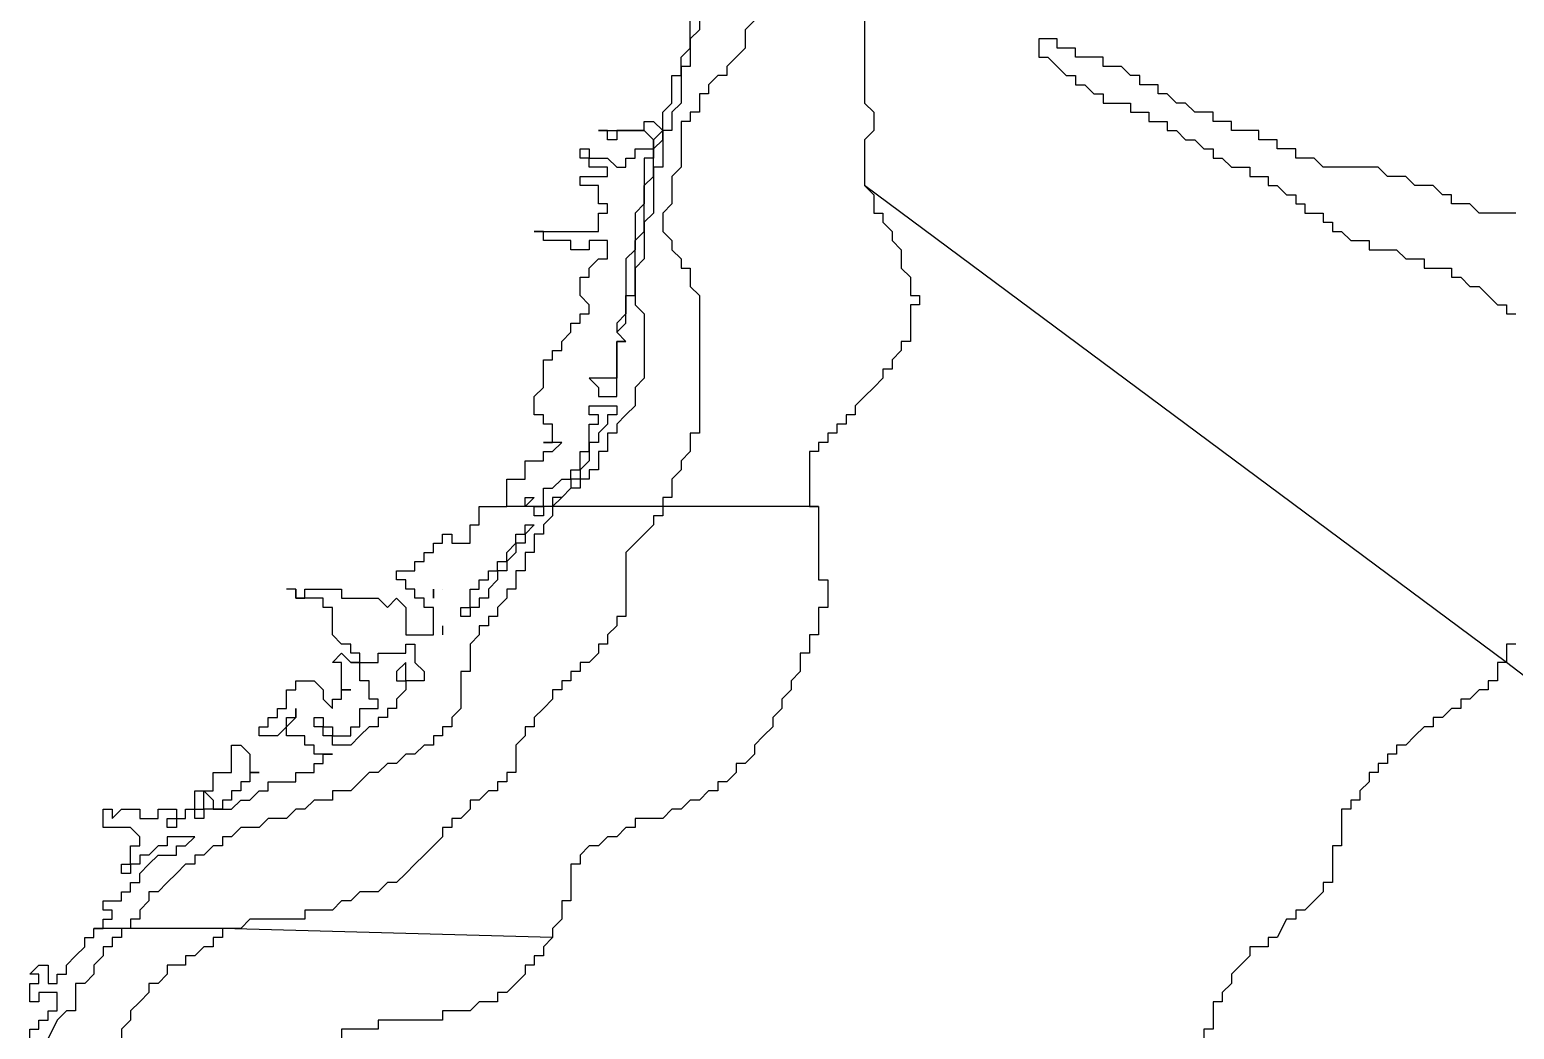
# Model space of a CAD drawing. Extents: x -79.2 to -65.2, y 32.5 to 44.8.
# Drawn here: x -74.74 to -73.122, y 39.07 to 40.16 of the extents above; entities that cross this region are included whole.
import ezdxf

# ---------------------------------------------------------------- set-up
doc = ezdxf.new("R2010")
doc.units = 0

msp = doc.modelspace()

# ---------------------------------------------------------------- linework, layer by layer
at = {"layer": '0FINSTR_G'}
for points in [[(-74.01, 40.17), (-74.01, 40.16), (-74.01, 40.16), (-74.02, 40.15), (-74.02, 40.15), (-74.02, 40.14), (-74.02, 40.14), (-74.02, 40.14), (-74.02, 40.13), (-74.02, 40.12), (-74.03, 40.12), (-74.03, 40.11), (-74.03, 40.11), (-74.03, 40.1), (-74.03, 40.1), (-74.03, 40.09), (-74.03, 40.09), (-74.03, 40.08), (-74.03, 40.08), (-74.03, 40.08), (-74.04, 40.07), (-74.04, 40.07), (-74.04, 40.07), (-74.04, 40.06), (-74.04, 40.06), (-74.04, 40.05), (-74.05, 40.05), (-74.05, 40.04), (-74.05, 40.04), (-74.05, 40.04), (-74.05, 40.03), (-74.05, 40.03), (-74.05, 40.01), (-74.06, 40.01), (-74.06, 40), (-74.06, 39.99), (-74.06, 39.98), (-74.06, 39.98), (-74.06, 39.98), (-74.06, 39.97), (-74.06, 39.97), (-74.06, 39.96), (-74.06, 39.96), (-74.06, 39.96), (-74.07, 39.95), (-74.07, 39.95), (-74.07, 39.94), (-74.07, 39.94), (-74.07, 39.93), (-74.07, 39.93), (-74.07, 39.92), (-74.07, 39.92), (-74.07, 39.91), (-74.07, 39.91), (-74.08, 39.9), (-74.08, 39.9), (-74.08, 39.89), (-74.08, 39.88), (-74.08, 39.87), (-74.08, 39.86), (-74.08, 39.86), (-74.08, 39.86), (-74.07, 39.85), (-74.07, 39.85), (-74.07, 39.84), (-74.07, 39.84), (-74.07, 39.83), (-74.07, 39.82), (-74.07, 39.81), (-74.07, 39.8), (-74.07, 39.79), (-74.07, 39.79), (-74.07, 39.78), (-74.08, 39.77), (-74.08, 39.77), (-74.08, 39.76), (-74.08, 39.76), (-74.08, 39.75), (-74.09, 39.74), (-74.09, 39.74), (-74.1, 39.73), (-74.1, 39.73), (-74.1, 39.72), (-74.11, 39.72), (-74.11, 39.71), (-74.11, 39.7), (-74.12, 39.7), (-74.12, 39.69), (-74.12, 39.68), (-74.13, 39.68), (-74.13, 39.68), (-74.13, 39.67), (-74.14, 39.67), (-74.14, 39.67), (-74.14, 39.66), (-74.15, 39.66), (-74.15, 39.66), (-74.16, 39.65), (-74.16, 39.65), (-74.16, 39.65), (-74.17, 39.64)], [(-73.95, 40.17), (-73.96, 40.16), (-73.96, 40.15), (-73.96, 40.15), (-73.96, 40.14), (-73.97, 40.13), (-73.97, 40.13), (-73.98, 40.12), (-73.98, 40.11), (-73.99, 40.11), (-73.99, 40.11), (-74, 40.1), (-74, 40.1), (-74, 40.09), (-74.01, 40.09), (-74.01, 40.08), (-74.01, 40.08), (-74.01, 40.07), (-74.02, 40.07), (-74.02, 40.06), (-74.03, 40.06), (-74.03, 40.05), (-74.03, 40.05), (-74.03, 40.04), (-74.03, 40.04), (-74.03, 40.03), (-74.03, 40.03), (-74.03, 40.02), (-74.03, 40.02), (-74.03, 40.01), (-74.04, 40), (-74.04, 39.99), (-74.04, 39.99), (-74.04, 39.99), (-74.04, 39.99), (-74.04, 39.98), (-74.04, 39.97), (-74.04, 39.97), (-74.05, 39.96), (-74.05, 39.96), (-74.05, 39.95), (-74.05, 39.95), (-74.05, 39.94), (-74.04, 39.93), (-74.04, 39.93), (-74.04, 39.92), (-74.04, 39.92), (-74.03, 39.91), (-74.03, 39.91), (-74.03, 39.9), (-74.02, 39.9), (-74.02, 39.9), (-74.02, 39.89), (-74.02, 39.89), (-74.02, 39.88), (-74.01, 39.87), (-74.01, 39.87), (-74.01, 39.86), (-74.01, 39.86), (-74.01, 39.85), (-74.01, 39.85), (-74.01, 39.85), (-74.01, 39.84), (-74.01, 39.84), (-74.01, 39.83), (-74.01, 39.82), (-74.01, 39.82), (-74.01, 39.82), (-74.01, 39.81), (-74.01, 39.81), (-74.01, 39.8), (-74.01, 39.79), (-74.01, 39.79), (-74.01, 39.78), (-74.01, 39.78), (-74.01, 39.77), (-74.01, 39.77), (-74.01, 39.76), (-74.01, 39.76), (-74.01, 39.75), (-74.01, 39.75), (-74.01, 39.74), (-74.01, 39.73), (-74.01, 39.72), (-74.01, 39.72), (-74.02, 39.72), (-74.02, 39.71), (-74.02, 39.7), (-74.02, 39.7), (-74.03, 39.69), (-74.03, 39.68), (-74.03, 39.68), (-74.04, 39.67), (-74.04, 39.67), (-74.04, 39.66), (-74.04, 39.65), (-74.05, 39.65), (-74.05, 39.64)], [(-74.04, 40.08), (-74.04, 40.08), (-74.04, 40.09), (-74.04, 40.09), (-74.04, 40.09), (-74.04, 40.1), (-74.04, 40.1), (-74.04, 40.1), (-74.04, 40.1), (-74.04, 40.11), (-74.03, 40.11), (-74.03, 40.11), (-74.03, 40.11), (-74.03, 40.12), (-74.03, 40.12), (-74.03, 40.12), (-74.03, 40.13), (-74.03, 40.13), (-74.03, 40.13), (-74.03, 40.13), (-74.02, 40.14), (-74.02, 40.14), (-74.02, 40.14), (-74.02, 40.14), (-74.02, 40.15), (-74.02, 40.15), (-74.02, 40.15), (-74.02, 40.16), (-74.02, 40.16), (-74.02, 40.16), (-74.02, 40.16), (-74.02, 40.17)], [(-73.83, 40.17), (-73.83, 40.16), (-73.83, 40.16), (-73.83, 40.15), (-73.83, 40.15), (-73.83, 40.14), (-73.83, 40.14), (-73.83, 40.13), (-73.83, 40.13), (-73.83, 40.12), (-73.83, 40.12), (-73.83, 40.11), (-73.83, 40.1), (-73.83, 40.1), (-73.83, 40.09), (-73.83, 40.09), (-73.83, 40.08), (-73.82, 40.07), (-73.82, 40.06), (-73.82, 40.06), (-73.82, 40.05), (-73.83, 40.04), (-73.83, 40.04), (-73.83, 40.03), (-73.83, 40.03), (-73.83, 40.02), (-73.83, 40.01), (-73.83, 40), (-73.83, 40), (-73.83, 39.99)], [(-73.12, 39.96), (-73.13, 39.96), (-73.13, 39.96), (-73.14, 39.96), (-73.14, 39.96), (-73.14, 39.96), (-73.14, 39.96), (-73.15, 39.96), (-73.15, 39.96), (-73.16, 39.96), (-73.16, 39.96), (-73.17, 39.97), (-73.17, 39.97), (-73.17, 39.97), (-73.18, 39.97), (-73.18, 39.97), (-73.19, 39.97), (-73.19, 39.97), (-73.19, 39.98), (-73.2, 39.98), (-73.2, 39.98), (-73.21, 39.99), (-73.21, 39.99), (-73.22, 39.99), (-73.22, 39.99), (-73.23, 39.99), (-73.23, 39.99), (-73.23, 39.99), (-73.23, 39.99), (-73.24, 40), (-73.24, 40), (-73.25, 40), (-73.25, 40), (-73.26, 40), (-73.26, 40), (-73.27, 40.01), (-73.27, 40.01), (-73.28, 40.01), (-73.28, 40.01), (-73.29, 40.01), (-73.3, 40.01), (-73.3, 40.01), (-73.31, 40.01), (-73.31, 40.01), (-73.31, 40.01), (-73.32, 40.01), (-73.32, 40.01), (-73.33, 40.01), (-73.33, 40.01), (-73.33, 40.01), (-73.34, 40.02), (-73.34, 40.02), (-73.35, 40.02), (-73.35, 40.02), (-73.36, 40.02), (-73.36, 40.02), (-73.36, 40.03), (-73.37, 40.03), (-73.37, 40.03), (-73.37, 40.03), (-73.38, 40.03), (-73.38, 40.03), (-73.38, 40.04), (-73.39, 40.04), (-73.39, 40.04), (-73.39, 40.04), (-73.4, 40.04), (-73.4, 40.05), (-73.41, 40.05), (-73.41, 40.05), (-73.42, 40.05), (-73.42, 40.05), (-73.43, 40.05), (-73.43, 40.06), (-73.43, 40.06), (-73.44, 40.06), (-73.44, 40.06), (-73.45, 40.06), (-73.45, 40.07), (-73.46, 40.07), (-73.46, 40.07), (-73.46, 40.07), (-73.47, 40.07), (-73.47, 40.07), (-73.47, 40.07), (-73.48, 40.08), (-73.48, 40.08), (-73.49, 40.08), (-73.49, 40.08), (-73.5, 40.09), (-73.5, 40.09), (-73.5, 40.09), (-73.51, 40.09), (-73.51, 40.09), (-73.51, 40.1), (-73.52, 40.1), (-73.52, 40.1), (-73.53, 40.1), (-73.53, 40.11), (-73.53, 40.11), (-73.54, 40.11), (-73.54, 40.11), (-73.54, 40.11), (-73.54, 40.11), (-73.55, 40.12), (-73.55, 40.12), (-73.57, 40.12), (-73.57, 40.13), (-73.58, 40.13), (-73.59, 40.13), (-73.59, 40.13), (-73.6, 40.13), (-73.6, 40.13), (-73.6, 40.14), (-73.61, 40.14), (-73.61, 40.14), (-73.62, 40.14), (-73.62, 40.14), (-73.62, 40.15), (-73.63, 40.15), (-73.63, 40.15), (-73.63, 40.15), (-73.64, 40.15), (-73.64, 40.15), (-73.64, 40.15), (-73.64, 40.14), (-73.64, 40.14), (-73.64, 40.14), (-73.64, 40.14), (-73.64, 40.14), (-73.64, 40.13), (-73.64, 40.13), (-73.63, 40.13), (-73.63, 40.13), (-73.62, 40.12), (-73.62, 40.12), (-73.62, 40.12), (-73.61, 40.11), (-73.61, 40.11), (-73.6, 40.11), (-73.6, 40.1), (-73.59, 40.1), (-73.59, 40.1), (-73.58, 40.09), (-73.58, 40.09), (-73.57, 40.09), (-73.57, 40.08), (-73.56, 40.08), (-73.56, 40.08), (-73.56, 40.08), (-73.55, 40.08), (-73.54, 40.08), (-73.54, 40.07), (-73.53, 40.07), (-73.53, 40.07), (-73.52, 40.07), (-73.52, 40.06), (-73.52, 40.06), (-73.51, 40.06), (-73.51, 40.06), (-73.51, 40.06), (-73.5, 40.06), (-73.5, 40.05), (-73.49, 40.05), (-73.49, 40.05), (-73.48, 40.04), (-73.47, 40.04), (-73.46, 40.03), (-73.46, 40.03), (-73.45, 40.03), (-73.45, 40.02), (-73.44, 40.02), (-73.43, 40.01), (-73.42, 40.01), (-73.41, 40.01), (-73.41, 40), (-73.4, 40), (-73.39, 40), (-73.39, 39.99), (-73.38, 39.99), (-73.38, 39.99), (-73.38, 39.99), (-73.37, 39.98), (-73.37, 39.98), (-73.36, 39.98), (-73.36, 39.98), (-73.36, 39.97), (-73.35, 39.97), (-73.35, 39.96), (-73.34, 39.96), (-73.34, 39.96), (-73.33, 39.96), (-73.33, 39.95), (-73.33, 39.95), (-73.32, 39.95), (-73.32, 39.94), (-73.31, 39.94), (-73.31, 39.94), (-73.3, 39.93), (-73.29, 39.93), (-73.29, 39.93), (-73.28, 39.93), (-73.28, 39.92), (-73.27, 39.92), (-73.27, 39.92), (-73.26, 39.92), (-73.26, 39.92), (-73.25, 39.92), (-73.25, 39.92), (-73.24, 39.91), (-73.23, 39.91), (-73.23, 39.91), (-73.22, 39.91), (-73.22, 39.9), (-73.21, 39.9), (-73.21, 39.9), (-73.2, 39.9), (-73.2, 39.9), (-73.19, 39.9), (-73.19, 39.89), (-73.18, 39.89), (-73.18, 39.89), (-73.18, 39.89), (-73.17, 39.88), (-73.17, 39.88), (-73.17, 39.88), (-73.16, 39.88), (-73.16, 39.88), (-73.16, 39.88), (-73.15, 39.87), (-73.15, 39.87), (-73.15, 39.87), (-73.14, 39.86), (-73.14, 39.86), (-73.13, 39.86), (-73.13, 39.85), (-73.12, 39.85)], [(-74.05, 40.05), (-74.05, 40.05), (-74.05, 40.05), (-74.05, 40.06), (-74.05, 40.06), (-74.05, 40.06), (-74.05, 40.06), (-74.05, 40.07), (-74.05, 40.07), (-74.05, 40.07), (-74.04, 40.08), (-74.04, 40.08)], [(-74.12, 40.05), (-74.12, 40.05), (-74.11, 40.05), (-74.11, 40.05), (-74.1, 40.05), (-74.1, 40.05), (-74.1, 40.05), (-74.09, 40.05), (-74.09, 40.05), (-74.08, 40.05), (-74.08, 40.05), (-74.08, 40.05), (-74.07, 40.05), (-74.07, 40.05), (-74.07, 40.06)], [(-74.07, 40.06), (-74.07, 40.06), (-74.06, 40.06), (-74.06, 40.06), (-74.06, 40.06), (-74.05, 40.05), (-74.05, 40.05), (-74.05, 40.05)], [(-74.22, 39.64), (-74.22, 39.64), (-74.22, 39.65), (-74.22, 39.65), (-74.22, 39.65), (-74.22, 39.66), (-74.22, 39.66), (-74.22, 39.66), (-74.22, 39.67), (-74.21, 39.67), (-74.21, 39.67), (-74.21, 39.67), (-74.2, 39.67), (-74.2, 39.67), (-74.2, 39.67), (-74.2, 39.67), (-74.2, 39.68), (-74.2, 39.68), (-74.2, 39.68), (-74.2, 39.69), (-74.19, 39.69), (-74.19, 39.69), (-74.19, 39.69), (-74.19, 39.69), (-74.18, 39.69), (-74.18, 39.69), (-74.18, 39.7), (-74.17, 39.7), (-74.17, 39.7), (-74.17, 39.7), (-74.17, 39.7), (-74.16, 39.71), (-74.17, 39.71), (-74.17, 39.71), (-74.18, 39.71), (-74.18, 39.71), (-74.18, 39.71), (-74.17, 39.71), (-74.17, 39.72), (-74.17, 39.72), (-74.17, 39.72), (-74.17, 39.72), (-74.17, 39.73), (-74.17, 39.73), (-74.17, 39.73), (-74.18, 39.73), (-74.18, 39.73), (-74.18, 39.73), (-74.18, 39.74), (-74.19, 39.74), (-74.19, 39.74), (-74.19, 39.74), (-74.19, 39.75), (-74.19, 39.75), (-74.19, 39.75), (-74.19, 39.76), (-74.19, 39.76), (-74.19, 39.76), (-74.19, 39.76), (-74.18, 39.77), (-74.18, 39.77), (-74.18, 39.77), (-74.18, 39.78), (-74.18, 39.78), (-74.18, 39.78), (-74.18, 39.78), (-74.18, 39.79), (-74.18, 39.79), (-74.18, 39.79), (-74.18, 39.8), (-74.17, 39.8), (-74.17, 39.8), (-74.17, 39.8), (-74.17, 39.81), (-74.17, 39.81), (-74.16, 39.81), (-74.16, 39.81), (-74.16, 39.82), (-74.16, 39.82), (-74.16, 39.82), (-74.16, 39.82), (-74.15, 39.83), (-74.15, 39.83), (-74.15, 39.83), (-74.15, 39.83), (-74.15, 39.83), (-74.15, 39.84), (-74.15, 39.84), (-74.15, 39.84), (-74.14, 39.84), (-74.14, 39.85), (-74.14, 39.85), (-74.13, 39.85), (-74.13, 39.85), (-74.13, 39.86), (-74.13, 39.86), (-74.13, 39.86), (-74.13, 39.86), (-74.14, 39.87), (-74.14, 39.87), (-74.14, 39.87), (-74.14, 39.87), (-74.14, 39.88), (-74.14, 39.88), (-74.14, 39.88), (-74.14, 39.88), (-74.14, 39.89), (-74.14, 39.89), (-74.13, 39.89), (-74.13, 39.9), (-74.13, 39.9), (-74.13, 39.9), (-74.12, 39.91), (-74.12, 39.91), (-74.12, 39.91), (-74.12, 39.91), (-74.11, 39.91), (-74.11, 39.91), (-74.11, 39.92), (-74.11, 39.92), (-74.11, 39.92), (-74.11, 39.93), (-74.12, 39.93), (-74.12, 39.93), (-74.12, 39.93), (-74.13, 39.93), (-74.13, 39.92), (-74.13, 39.92), (-74.14, 39.92), (-74.14, 39.92), (-74.14, 39.92), (-74.15, 39.92), (-74.15, 39.93), (-74.15, 39.93), (-74.16, 39.93), (-74.16, 39.93), (-74.17, 39.93), (-74.17, 39.93), (-74.17, 39.93), (-74.18, 39.93), (-74.18, 39.93), (-74.18, 39.94), (-74.19, 39.94), (-74.19, 39.94), (-74.18, 39.94), (-74.18, 39.94), (-74.17, 39.94), (-74.17, 39.94), (-74.17, 39.94), (-74.16, 39.94), (-74.16, 39.94), (-74.15, 39.94), (-74.15, 39.94), (-74.15, 39.94), (-74.14, 39.94), (-74.14, 39.94), (-74.13, 39.94), (-74.13, 39.94), (-74.13, 39.94), (-74.12, 39.94), (-74.12, 39.94), (-74.12, 39.95), (-74.12, 39.95), (-74.12, 39.95), (-74.12, 39.95), (-74.12, 39.96), (-74.11, 39.96), (-74.11, 39.96), (-74.11, 39.96), (-74.11, 39.97), (-74.11, 39.97), (-74.11, 39.97), (-74.12, 39.97), (-74.12, 39.97), (-74.12, 39.98), (-74.12, 39.98), (-74.12, 39.98), (-74.12, 39.99), (-74.12, 39.99), (-74.12, 39.99), (-74.13, 39.99), (-74.13, 39.99), (-74.13, 39.99), (-74.13, 39.99), (-74.14, 39.99), (-74.14, 39.99), (-74.14, 39.99), (-74.14, 40), (-74.14, 40), (-74.14, 40), (-74.13, 40), (-74.13, 40), (-74.13, 40), (-74.12, 40), (-74.12, 40), (-74.11, 40), (-74.11, 40), (-74.11, 40.01), (-74.12, 40.01), (-74.12, 40.01), (-74.12, 40.01), (-74.12, 40.01), (-74.13, 40.01), (-74.13, 40.02), (-74.14, 40.02), (-74.14, 40.02), (-74.14, 40.03), (-74.14, 40.03), (-74.14, 40.03), (-74.14, 40.03), (-74.13, 40.03), (-74.13, 40.03), (-74.13, 40.02), (-74.13, 40.02), (-74.12, 40.02), (-74.12, 40.02), (-74.12, 40.02), (-74.12, 40.02), (-74.11, 40.02), (-74.11, 40.02), (-74.11, 40.02), (-74.1, 40.01), (-74.1, 40.01), (-74.1, 40.01), (-74.09, 40.01), (-74.09, 40.01), (-74.09, 40.01), (-74.09, 40.02), (-74.09, 40.02), (-74.08, 40.02), (-74.08, 40.02), (-74.08, 40.03), (-74.08, 40.03), (-74.07, 40.03), (-74.07, 40.03), (-74.07, 40.03), (-74.06, 40.03), (-74.06, 40.03), (-74.06, 40.04), (-74.06, 40.04), (-74.06, 40.04), (-74.07, 40.05), (-74.07, 40.05), (-74.07, 40.05), (-74.08, 40.05), (-74.08, 40.05), (-74.09, 40.05), (-74.09, 40.05), (-74.1, 40.05), (-74.1, 40.05), (-74.1, 40.04), (-74.11, 40.04), (-74.11, 40.04), (-74.11, 40.05), (-74.12, 40.05), (-74.12, 40.05)], [(-74.1, 39.83), (-74.09, 39.84), (-74.09, 39.84), (-74.09, 39.84), (-74.09, 39.84), (-74.09, 39.85), (-74.09, 39.85), (-74.09, 39.85), (-74.09, 39.86), (-74.09, 39.86), (-74.09, 39.86), (-74.09, 39.86), (-74.09, 39.87), (-74.09, 39.87), (-74.08, 39.87), (-74.08, 39.88), (-74.08, 39.88), (-74.08, 39.88), (-74.08, 39.89), (-74.08, 39.89), (-74.08, 39.89), (-74.08, 39.9), (-74.08, 39.9), (-74.08, 39.9), (-74.08, 39.9), (-74.08, 39.91), (-74.08, 39.91), (-74.08, 39.91), (-74.08, 39.92), (-74.08, 39.92), (-74.08, 39.92), (-74.08, 39.93), (-74.08, 39.93), (-74.08, 39.93), (-74.07, 39.94), (-74.07, 39.94), (-74.07, 39.94), (-74.07, 39.94), (-74.07, 39.95), (-74.07, 39.95), (-74.07, 39.95), (-74.07, 39.96), (-74.07, 39.96), (-74.07, 39.96), (-74.07, 39.97), (-74.07, 39.97), (-74.07, 39.97), (-74.07, 39.97), (-74.07, 39.98), (-74.07, 39.98), (-74.07, 39.98), (-74.07, 39.99), (-74.07, 39.99), (-74.07, 39.99), (-74.06, 40), (-74.06, 40), (-74.06, 40), (-74.06, 40), (-74.06, 40.01), (-74.06, 40.01), (-74.06, 40.01), (-74.06, 40.02), (-74.06, 40.02), (-74.06, 40.02), (-74.06, 40.02), (-74.06, 40.03), (-74.06, 40.03), (-74.06, 40.03), (-74.05, 40.04), (-74.05, 40.04), (-74.05, 40.05)], [(-74.05, 40.05), (-74.06, 40.04), (-74.06, 40.04), (-74.06, 40.04), (-74.06, 40.03), (-74.06, 40.03), (-74.06, 40.03), (-74.06, 40.02), (-74.06, 40.02), (-74.07, 40.02), (-74.07, 40.02), (-74.07, 40.01), (-74.07, 40.01), (-74.07, 40.01), (-74.07, 40), (-74.07, 40), (-74.07, 40), (-74.07, 40), (-74.07, 39.99), (-74.07, 39.99), (-74.07, 39.99), (-74.07, 39.99), (-74.07, 39.98), (-74.07, 39.98), (-74.07, 39.98), (-74.07, 39.97), (-74.07, 39.97), (-74.07, 39.97), (-74.08, 39.96), (-74.08, 39.96), (-74.08, 39.96), (-74.08, 39.96), (-74.08, 39.95), (-74.08, 39.95), (-74.08, 39.95), (-74.08, 39.94), (-74.08, 39.94), (-74.08, 39.94), (-74.08, 39.93), (-74.08, 39.93), (-74.08, 39.93), (-74.08, 39.93), (-74.08, 39.92), (-74.08, 39.92), (-74.08, 39.92)], [(-73.83, 39.99), (-73.83, 39.99), (-73.82, 39.98), (-73.82, 39.98), (-73.82, 39.98), (-73.82, 39.97), (-73.82, 39.96), (-73.81, 39.96), (-73.81, 39.95), (-73.81, 39.95), (-73.8, 39.94), (-73.8, 39.94), (-73.8, 39.93), (-73.8, 39.93), (-73.79, 39.92), (-73.79, 39.92), (-73.79, 39.91), (-73.79, 39.91), (-73.79, 39.91), (-73.79, 39.9), (-73.79, 39.9), (-73.78, 39.89), (-73.78, 39.89), (-73.78, 39.88), (-73.78, 39.87), (-73.77, 39.87), (-73.77, 39.86), (-73.78, 39.86), (-73.78, 39.85), (-73.78, 39.85), (-73.78, 39.84), (-73.78, 39.84), (-73.78, 39.84), (-73.78, 39.83), (-73.78, 39.83), (-73.78, 39.82), (-73.79, 39.82), (-73.79, 39.81), (-73.8, 39.8), (-73.8, 39.8), (-73.8, 39.79), (-73.81, 39.79), (-73.81, 39.79), (-73.81, 39.78), (-73.81, 39.78), (-73.82, 39.77), (-73.82, 39.77), (-73.83, 39.76), (-73.83, 39.76), (-73.84, 39.75), (-73.84, 39.75), (-73.84, 39.74), (-73.85, 39.74), (-73.85, 39.73), (-73.86, 39.73), (-73.86, 39.73), (-73.86, 39.72), (-73.87, 39.72), (-73.87, 39.71), (-73.88, 39.71), (-73.88, 39.7), (-73.88, 39.7), (-73.89, 39.7), (-73.89, 39.69), (-73.89, 39.69), (-73.89, 39.68), (-73.89, 39.68), (-73.89, 39.67), (-73.89, 39.67), (-73.89, 39.67), (-73.89, 39.66), (-73.89, 39.66), (-73.89, 39.66), (-73.89, 39.65), (-73.89, 39.65), (-73.89, 39.65), (-73.89, 39.64)], [(-73.13, 39.47), (-73.83, 39.99)], [(-74.08, 39.92), (-74.09, 39.91), (-74.09, 39.91), (-74.09, 39.91), (-74.09, 39.9), (-74.09, 39.9), (-74.09, 39.9), (-74.09, 39.89), (-74.09, 39.89), (-74.09, 39.89), (-74.09, 39.88), (-74.09, 39.88), (-74.09, 39.88), (-74.09, 39.87), (-74.09, 39.87), (-74.09, 39.87), (-74.09, 39.87), (-74.09, 39.86), (-74.09, 39.86), (-74.09, 39.86), (-74.09, 39.86), (-74.09, 39.85), (-74.09, 39.85), (-74.09, 39.85), (-74.1, 39.84), (-74.1, 39.84), (-74.1, 39.84), (-74.1, 39.83)], [(-74.1, 39.83), (-74.1, 39.83), (-74.1, 39.83), (-74.09, 39.82), (-74.1, 39.82)], [(-74.1, 39.82), (-74.1, 39.8), (-74.1, 39.8), (-74.1, 39.8), (-74.1, 39.79), (-74.1, 39.79), (-74.1, 39.79), (-74.1, 39.79), (-74.1, 39.78), (-74.1, 39.78), (-74.1, 39.78), (-74.11, 39.78), (-74.11, 39.78), (-74.11, 39.78), (-74.12, 39.78), (-74.12, 39.78), (-74.12, 39.78), (-74.13, 39.78), (-74.13, 39.78), (-74.13, 39.78), (-74.13, 39.78), (-74.12, 39.77), (-74.12, 39.77), (-74.12, 39.77), (-74.12, 39.76), (-74.12, 39.76), (-74.11, 39.76), (-74.11, 39.76), (-74.11, 39.76), (-74.1, 39.76), (-74.1, 39.76), (-74.1, 39.76), (-74.1, 39.76), (-74.1, 39.77), (-74.1, 39.77), (-74.1, 39.77), (-74.1, 39.78), (-74.1, 39.78), (-74.1, 39.78), (-74.1, 39.79), (-74.1, 39.79), (-74.1, 39.79), (-74.1, 39.8), (-74.1, 39.8), (-74.1, 39.8), (-74.1, 39.82)], [(-74.1, 39.82), (-74.09, 39.82)], [(-74.18, 39.64), (-74.18, 39.64), (-74.18, 39.65), (-74.18, 39.65), (-74.18, 39.65), (-74.18, 39.65), (-74.18, 39.66), (-74.17, 39.66), (-74.17, 39.66), (-74.17, 39.66), (-74.16, 39.67), (-74.16, 39.67), (-74.16, 39.67), (-74.15, 39.67), (-74.15, 39.67), (-74.15, 39.67), (-74.15, 39.68), (-74.15, 39.68), (-74.15, 39.68), (-74.14, 39.68), (-74.14, 39.69), (-74.14, 39.69), (-74.14, 39.69), (-74.14, 39.7), (-74.14, 39.7), (-74.14, 39.7), (-74.13, 39.7), (-74.13, 39.71), (-74.13, 39.71), (-74.13, 39.71), (-74.13, 39.72), (-74.13, 39.72), (-74.13, 39.72), (-74.13, 39.72), (-74.13, 39.73), (-74.12, 39.73), (-74.12, 39.73), (-74.12, 39.73), (-74.12, 39.74), (-74.12, 39.74), (-74.13, 39.74), (-74.13, 39.74), (-74.13, 39.74), (-74.13, 39.74), (-74.13, 39.74), (-74.13, 39.75), (-74.13, 39.75), (-74.13, 39.75), (-74.12, 39.75), (-74.12, 39.75), (-74.12, 39.75), (-74.11, 39.75), (-74.11, 39.75), (-74.11, 39.75), (-74.1, 39.75), (-74.1, 39.75), (-74.1, 39.74), (-74.1, 39.74), (-74.11, 39.74), (-74.11, 39.73), (-74.11, 39.73), (-74.11, 39.73), (-74.11, 39.73), (-74.11, 39.73), (-74.12, 39.72), (-74.12, 39.72), (-74.12, 39.72), (-74.12, 39.72), (-74.12, 39.71), (-74.12, 39.71), (-74.12, 39.71), (-74.13, 39.71), (-74.13, 39.7), (-74.13, 39.7), (-74.13, 39.7), (-74.13, 39.7), (-74.13, 39.69), (-74.13, 39.69), (-74.13, 39.69), (-74.13, 39.69), (-74.14, 39.68), (-74.14, 39.68), (-74.14, 39.68), (-74.14, 39.67), (-74.14, 39.67), (-74.14, 39.67), (-74.15, 39.67), (-74.15, 39.67), (-74.15, 39.66), (-74.15, 39.66), (-74.15, 39.66), (-74.15, 39.66), (-74.16, 39.65), (-74.16, 39.65), (-74.16, 39.65), (-74.17, 39.65), (-74.17, 39.65), (-74.17, 39.65), (-74.17, 39.64)], [(-74.2, 39.64), (-74.2, 39.64), (-74.2, 39.65), (-74.2, 39.65), (-74.2, 39.65), (-74.2, 39.65), (-74.2, 39.65), (-74.19, 39.65), (-74.19, 39.65), (-74.19, 39.65), (-74.2, 39.64)], [(-74.17, 39.64), (-74.17, 39.64), (-74.17, 39.63), (-74.18, 39.62), (-74.18, 39.62), (-74.18, 39.62), (-74.18, 39.61), (-74.19, 39.61), (-74.19, 39.6), (-74.19, 39.59), (-74.2, 39.59), (-74.2, 39.58), (-74.2, 39.57), (-74.21, 39.57), (-74.21, 39.56), (-74.21, 39.56), (-74.21, 39.55), (-74.22, 39.55), (-74.22, 39.54), (-74.22, 39.54), (-74.23, 39.53), (-74.23, 39.53), (-74.23, 39.53), (-74.23, 39.52), (-74.24, 39.52), (-74.24, 39.51), (-74.25, 39.51), (-74.25, 39.5), (-74.25, 39.5), (-74.26, 39.49), (-74.26, 39.49), (-74.26, 39.48), (-74.26, 39.47), (-74.26, 39.47), (-74.26, 39.46), (-74.27, 39.46), (-74.27, 39.45), (-74.27, 39.44), (-74.27, 39.44), (-74.27, 39.43), (-74.27, 39.43), (-74.27, 39.42), (-74.27, 39.42), (-74.28, 39.41), (-74.28, 39.41), (-74.28, 39.4), (-74.29, 39.4), (-74.29, 39.4), (-74.29, 39.39), (-74.3, 39.39), (-74.3, 39.38), (-74.31, 39.38), (-74.31, 39.38), (-74.31, 39.38), (-74.32, 39.37), (-74.32, 39.37), (-74.33, 39.37), (-74.33, 39.37), (-74.34, 39.36), (-74.34, 39.36), (-74.35, 39.36), (-74.36, 39.35), (-74.36, 39.35), (-74.37, 39.35), (-74.37, 39.35), (-74.38, 39.34), (-74.38, 39.34), (-74.39, 39.33), (-74.41, 39.33), (-74.41, 39.32), (-74.42, 39.32), (-74.43, 39.32), (-74.43, 39.32), (-74.44, 39.31), (-74.45, 39.31), (-74.45, 39.31), (-74.46, 39.3), (-74.47, 39.3), (-74.47, 39.3), (-74.47, 39.3), (-74.48, 39.3), (-74.48, 39.3), (-74.49, 39.29), (-74.5, 39.29), (-74.5, 39.29), (-74.51, 39.29), (-74.51, 39.29), (-74.52, 39.28), (-74.52, 39.28), (-74.53, 39.28), (-74.53, 39.27), (-74.54, 39.27), (-74.54, 39.27), (-74.54, 39.27), (-74.55, 39.26), (-74.55, 39.26), (-74.56, 39.26), (-74.56, 39.25), (-74.57, 39.25), (-74.57, 39.25), (-74.58, 39.24), (-74.58, 39.24), (-74.59, 39.23), (-74.6, 39.22), (-74.6, 39.22), (-74.61, 39.22), (-74.61, 39.21), (-74.61, 39.21), (-74.62, 39.2), (-74.62, 39.2), (-74.62, 39.19), (-74.63, 39.19), (-74.63, 39.19), (-74.63, 39.18), (-74.64, 39.18), (-74.64, 39.18)], [(-74.05, 39.64), (-74.05, 39.64), (-74.05, 39.63), (-74.05, 39.63), (-74.06, 39.63), (-74.06, 39.62), (-74.06, 39.62), (-74.07, 39.61), (-74.07, 39.61), (-74.07, 39.61), (-74.08, 39.6), (-74.08, 39.6), (-74.08, 39.6), (-74.09, 39.59), (-74.09, 39.59), (-74.09, 39.59), (-74.09, 39.58), (-74.09, 39.58), (-74.09, 39.57), (-74.09, 39.57), (-74.09, 39.56), (-74.09, 39.56), (-74.09, 39.56), (-74.09, 39.55), (-74.09, 39.54), (-74.09, 39.54), (-74.09, 39.54), (-74.09, 39.53), (-74.09, 39.53), (-74.09, 39.52), (-74.1, 39.52), (-74.1, 39.52), (-74.1, 39.51), (-74.1, 39.51), (-74.11, 39.5), (-74.11, 39.5), (-74.11, 39.49), (-74.12, 39.49), (-74.12, 39.48), (-74.13, 39.47), (-74.14, 39.47), (-74.14, 39.46), (-74.15, 39.46), (-74.15, 39.45), (-74.16, 39.45), (-74.16, 39.44), (-74.17, 39.44), (-74.17, 39.43), (-74.18, 39.42), (-74.19, 39.41), (-74.19, 39.41), (-74.19, 39.4), (-74.2, 39.4), (-74.2, 39.39), (-74.2, 39.39), (-74.2, 39.39), (-74.21, 39.38), (-74.21, 39.37), (-74.21, 39.37), (-74.21, 39.37), (-74.21, 39.35), (-74.21, 39.35), (-74.22, 39.35), (-74.22, 39.34), (-74.22, 39.34), (-74.23, 39.34), (-74.23, 39.33), (-74.24, 39.33), (-74.24, 39.33), (-74.24, 39.33), (-74.25, 39.32), (-74.25, 39.32), (-74.26, 39.32), (-74.26, 39.31), (-74.27, 39.3), (-74.28, 39.3), (-74.28, 39.3), (-74.28, 39.29), (-74.29, 39.29), (-74.29, 39.29), (-74.29, 39.28), (-74.3, 39.27), (-74.3, 39.27), (-74.31, 39.26), (-74.31, 39.26), (-74.32, 39.25), (-74.32, 39.25), (-74.32, 39.25), (-74.33, 39.24), (-74.33, 39.24), (-74.33, 39.24), (-74.34, 39.23), (-74.34, 39.23), (-74.35, 39.23), (-74.35, 39.23), (-74.36, 39.22), (-74.36, 39.22), (-74.37, 39.22), (-74.37, 39.22), (-74.38, 39.22), (-74.39, 39.21), (-74.39, 39.21), (-74.4, 39.21), (-74.4, 39.21), (-74.41, 39.2), (-74.41, 39.2), (-74.42, 39.2), (-74.42, 39.2), (-74.43, 39.2), (-74.43, 39.2), (-74.44, 39.2), (-74.44, 39.19), (-74.45, 39.19), (-74.46, 39.19), (-74.47, 39.19), (-74.47, 39.19), (-74.47, 39.19), (-74.48, 39.19), (-74.48, 39.19), (-74.48, 39.19), (-74.49, 39.19), (-74.49, 39.19), (-74.5, 39.19), (-74.5, 39.19), (-74.51, 39.18), (-74.52, 39.18), (-74.52, 39.18), (-74.53, 39.18)], [(-74.45, 39.55), (-74.45, 39.55), (-74.45, 39.55), (-74.45, 39.54), (-74.44, 39.54), (-74.44, 39.54), (-74.44, 39.55), (-74.44, 39.55), (-74.43, 39.55), (-74.43, 39.55), (-74.43, 39.55), (-74.42, 39.55), (-74.42, 39.55), (-74.42, 39.55), (-74.41, 39.55), (-74.41, 39.55), (-74.41, 39.55), (-74.4, 39.55), (-74.4, 39.54), (-74.4, 39.54), (-74.4, 39.54), (-74.4, 39.54), (-74.39, 39.54), (-74.39, 39.54), (-74.38, 39.54), (-74.38, 39.54), (-74.38, 39.54), (-74.37, 39.54), (-74.37, 39.54), (-74.37, 39.54), (-74.36, 39.54), (-74.36, 39.54), (-74.35, 39.53), (-74.35, 39.53), (-74.35, 39.53), (-74.34, 39.54), (-74.34, 39.54), (-74.34, 39.54), (-74.33, 39.53), (-74.33, 39.53), (-74.33, 39.53), (-74.33, 39.53), (-74.33, 39.52), (-74.33, 39.52), (-74.33, 39.52), (-74.33, 39.51), (-74.33, 39.51), (-74.33, 39.51), (-74.33, 39.51), (-74.33, 39.5), (-74.33, 39.5), (-74.32, 39.5), (-74.32, 39.5), (-74.32, 39.5), (-74.32, 39.5), (-74.31, 39.5), (-74.31, 39.5), (-74.3, 39.5), (-74.3, 39.51), (-74.3, 39.51), (-74.3, 39.51), (-74.3, 39.52), (-74.3, 39.52), (-74.3, 39.52), (-74.3, 39.52), (-74.3, 39.53), (-74.3, 39.53), (-74.3, 39.53), (-74.31, 39.53), (-74.31, 39.54), (-74.31, 39.54), (-74.31, 39.54), (-74.32, 39.54), (-74.32, 39.55), (-74.32, 39.55), (-74.33, 39.55), (-74.33, 39.55), (-74.33, 39.55), (-74.33, 39.56), (-74.33, 39.56), (-74.34, 39.56), (-74.34, 39.56), (-74.34, 39.56), (-74.34, 39.57), (-74.34, 39.57), (-74.34, 39.57), (-74.33, 39.57), (-74.33, 39.57), (-74.32, 39.57), (-74.32, 39.58), (-74.32, 39.58), (-74.31, 39.58), (-74.31, 39.58), (-74.31, 39.59), (-74.31, 39.59), (-74.31, 39.59), (-74.31, 39.59), (-74.3, 39.59), (-74.3, 39.6), (-74.3, 39.6), (-74.29, 39.6), (-74.29, 39.6), (-74.29, 39.6), (-74.29, 39.6), (-74.29, 39.6), (-74.29, 39.61), (-74.28, 39.61), (-74.28, 39.61), (-74.28, 39.6), (-74.27, 39.6), (-74.27, 39.6), (-74.26, 39.6), (-74.26, 39.6), (-74.26, 39.61), (-74.26, 39.61), (-74.26, 39.61), (-74.26, 39.61), (-74.26, 39.62), (-74.25, 39.62), (-74.25, 39.62), (-74.25, 39.62), (-74.25, 39.63), (-74.25, 39.63), (-74.25, 39.63), (-74.25, 39.64), (-74.25, 39.64), (-74.25, 39.64), (-74.25, 39.64)], [(-74.25, 39.64), (-74.25, 39.64), (-74.25, 39.64), (-74.24, 39.64), (-74.24, 39.64), (-74.23, 39.64), (-74.23, 39.64), (-74.23, 39.64), (-74.22, 39.64), (-74.22, 39.64)], [(-74.18, 39.64), (-74.22, 39.64)], [(-74.22, 39.64), (-74.22, 39.64)], [(-74.17, 39.64), (-74.17, 39.64), (-74.18, 39.64), (-74.18, 39.64), (-74.18, 39.63), (-74.18, 39.63), (-74.18, 39.63), (-74.19, 39.63)], [(-74.19, 39.63), (-74.19, 39.63), (-74.19, 39.63), (-74.19, 39.64), (-74.18, 39.64), (-74.18, 39.64), (-74.18, 39.64)], [(-74.17, 39.64), (-74.18, 39.64)], [(-74.18, 39.64), (-74.18, 39.64)], [(-74.17, 39.64), (-74.17, 39.64)], [(-74.05, 39.64), (-74.17, 39.64)], [(-73.89, 39.64), (-73.88, 39.64), (-73.88, 39.63), (-73.88, 39.63), (-73.88, 39.62), (-73.88, 39.61), (-73.88, 39.61), (-73.88, 39.6), (-73.88, 39.6), (-73.88, 39.59), (-73.88, 39.59), (-73.88, 39.58), (-73.88, 39.58), (-73.88, 39.57), (-73.88, 39.57), (-73.88, 39.56), (-73.87, 39.56), (-73.87, 39.55), (-73.87, 39.55), (-73.87, 39.54), (-73.87, 39.54), (-73.87, 39.53), (-73.88, 39.53), (-73.88, 39.52), (-73.88, 39.51), (-73.88, 39.51), (-73.88, 39.5), (-73.89, 39.5), (-73.89, 39.49), (-73.89, 39.48), (-73.9, 39.48), (-73.9, 39.47), (-73.9, 39.47), (-73.9, 39.47), (-73.9, 39.46), (-73.91, 39.45), (-73.91, 39.44), (-73.92, 39.43), (-73.92, 39.43), (-73.92, 39.42), (-73.93, 39.41), (-73.93, 39.41), (-73.93, 39.4), (-73.94, 39.39), (-73.94, 39.39), (-73.95, 39.38), (-73.95, 39.38), (-73.95, 39.37), (-73.96, 39.36), (-73.96, 39.36), (-73.97, 39.36), (-73.97, 39.35), (-73.97, 39.35), (-73.98, 39.34), (-73.98, 39.34), (-73.99, 39.34), (-73.99, 39.33), (-74, 39.33), (-74, 39.33), (-74.01, 39.32), (-74.01, 39.32), (-74.02, 39.32), (-74.03, 39.31), (-74.04, 39.31), (-74.04, 39.31), (-74.04, 39.31), (-74.05, 39.3), (-74.06, 39.3), (-74.07, 39.3), (-74.07, 39.3), (-74.08, 39.3), (-74.08, 39.29), (-74.09, 39.29), (-74.09, 39.29), (-74.1, 39.28), (-74.11, 39.28), (-74.12, 39.27), (-74.12, 39.27), (-74.13, 39.27), (-74.13, 39.27), (-74.14, 39.26), (-74.14, 39.26), (-74.14, 39.25), (-74.15, 39.25), (-74.15, 39.24), (-74.15, 39.24), (-74.15, 39.24), (-74.15, 39.23), (-74.15, 39.23), (-74.15, 39.22), (-74.15, 39.22), (-74.15, 39.21), (-74.16, 39.21), (-74.16, 39.2), (-74.16, 39.19), (-74.16, 39.19), (-74.16, 39.19), (-74.16, 39.19), (-74.17, 39.18), (-74.17, 39.18)], [(-73.89, 39.64), (-74.05, 39.64)], [(-73.89, 39.64), (-73.88, 39.64), (-73.89, 39.64)], [(-73.89, 39.64), (-73.89, 39.64)], [(-73.89, 39.64), (-73.89, 39.64)], [(-74.19, 39.62), (-74.2, 39.61), (-74.2, 39.61), (-74.2, 39.61), (-74.2, 39.61), (-74.2, 39.6), (-74.2, 39.6), (-74.21, 39.6), (-74.21, 39.6), (-74.21, 39.59), (-74.21, 39.59), (-74.21, 39.59), (-74.21, 39.59), (-74.22, 39.58), (-74.22, 39.58), (-74.22, 39.58), (-74.22, 39.57), (-74.22, 39.57), (-74.22, 39.57), (-74.23, 39.57), (-74.23, 39.56), (-74.23, 39.56), (-74.23, 39.56), (-74.24, 39.55), (-74.24, 39.55), (-74.24, 39.55), (-74.24, 39.54), (-74.25, 39.54), (-74.25, 39.54), (-74.25, 39.54), (-74.25, 39.54), (-74.25, 39.53), (-74.26, 39.53), (-74.26, 39.53), (-74.26, 39.53), (-74.26, 39.52), (-74.27, 39.52), (-74.27, 39.52), (-74.27, 39.53), (-74.27, 39.53), (-74.27, 39.53), (-74.26, 39.53), (-74.26, 39.54), (-74.26, 39.54), (-74.26, 39.54), (-74.26, 39.54), (-74.26, 39.55), (-74.25, 39.55), (-74.25, 39.55), (-74.25, 39.55), (-74.25, 39.56), (-74.25, 39.56), (-74.24, 39.56), (-74.24, 39.56), (-74.24, 39.56), (-74.24, 39.57), (-74.24, 39.57), (-74.23, 39.57), (-74.23, 39.57), (-74.23, 39.57), (-74.23, 39.58), (-74.23, 39.58), (-74.23, 39.58), (-74.22, 39.58), (-74.22, 39.58), (-74.22, 39.59), (-74.22, 39.59), (-74.22, 39.59), (-74.21, 39.6), (-74.21, 39.6), (-74.21, 39.6), (-74.21, 39.61), (-74.21, 39.61), (-74.2, 39.61), (-74.2, 39.61), (-74.2, 39.61), (-74.2, 39.62), (-74.19, 39.62)], [(-74.19, 39.62), (-74.19, 39.62), (-74.19, 39.62), (-74.19, 39.62)], [(-74.45, 39.55), (-74.46, 39.55)], [(-74.39, 39.47), (-74.38, 39.47), (-74.38, 39.48), (-74.39, 39.48), (-74.39, 39.48), (-74.39, 39.48), (-74.39, 39.49), (-74.39, 39.49), (-74.4, 39.49), (-74.4, 39.49), (-74.4, 39.49), (-74.4, 39.49), (-74.41, 39.5), (-74.41, 39.5), (-74.41, 39.5), (-74.41, 39.51), (-74.41, 39.51), (-74.41, 39.51), (-74.41, 39.52), (-74.41, 39.52), (-74.41, 39.52), (-74.41, 39.53), (-74.41, 39.53), (-74.42, 39.53), (-74.42, 39.54), (-74.42, 39.54), (-74.42, 39.54), (-74.43, 39.54), (-74.43, 39.54), (-74.43, 39.54), (-74.43, 39.54), (-74.44, 39.54), (-74.44, 39.54), (-74.44, 39.54), (-74.45, 39.54), (-74.45, 39.54), (-74.45, 39.54), (-74.45, 39.54), (-74.45, 39.54), (-74.45, 39.55), (-74.45, 39.55)], [(-74.3, 39.55), (-74.3, 39.55), (-74.3, 39.55), (-74.3, 39.54), (-74.3, 39.54), (-74.3, 39.54), (-74.3, 39.55), (-74.3, 39.55), (-74.3, 39.55)], [(-74.29, 39.55), (-74.29, 39.55), (-74.29, 39.55), (-74.29, 39.55), (-74.29, 39.55), (-74.29, 39.55)], [(-74.29, 39.51), (-74.29, 39.5), (-74.29, 39.5)], [(-74.39, 39.47), (-74.38, 39.47), (-74.38, 39.47), (-74.37, 39.47), (-74.37, 39.47), (-74.36, 39.47), (-74.36, 39.47), (-74.36, 39.48), (-74.36, 39.48), (-74.36, 39.48), (-74.36, 39.48), (-74.36, 39.48), (-74.35, 39.48), (-74.35, 39.48), (-74.35, 39.48), (-74.34, 39.48), (-74.34, 39.48), (-74.34, 39.48), (-74.33, 39.48), (-74.33, 39.49), (-74.33, 39.49), (-74.33, 39.49), (-74.32, 39.49), (-74.32, 39.49), (-74.32, 39.49), (-74.32, 39.48), (-74.32, 39.48), (-74.32, 39.48), (-74.32, 39.48), (-74.32, 39.47), (-74.32, 39.47), (-74.32, 39.47), (-74.32, 39.47), (-74.31, 39.46), (-74.31, 39.46), (-74.31, 39.46), (-74.31, 39.46), (-74.31, 39.45), (-74.32, 39.45), (-74.32, 39.45), (-74.32, 39.45), (-74.33, 39.45), (-74.33, 39.45), (-74.33, 39.45), (-74.33, 39.46), (-74.33, 39.46), (-74.33, 39.46), (-74.33, 39.47), (-74.33, 39.47), (-74.34, 39.46), (-74.34, 39.46), (-74.34, 39.46), (-74.34, 39.45), (-74.34, 39.45), (-74.33, 39.45), (-74.33, 39.45), (-74.33, 39.44), (-74.33, 39.44), (-74.33, 39.44), (-74.34, 39.43), (-74.34, 39.43), (-74.34, 39.43), (-74.34, 39.43), (-74.34, 39.42), (-74.35, 39.42), (-74.35, 39.42), (-74.35, 39.42), (-74.35, 39.41), (-74.36, 39.41), (-74.36, 39.41), (-74.36, 39.41), (-74.36, 39.41), (-74.36, 39.4), (-74.36, 39.4), (-74.37, 39.4), (-74.37, 39.4), (-74.37, 39.4), (-74.38, 39.39), (-74.38, 39.39), (-74.38, 39.39), (-74.38, 39.39), (-74.39, 39.38), (-74.39, 39.38), (-74.39, 39.38), (-74.39, 39.38), (-74.4, 39.38), (-74.4, 39.38), (-74.4, 39.38), (-74.41, 39.38), (-74.41, 39.38), (-74.41, 39.38), (-74.41, 39.38), (-74.41, 39.39), (-74.41, 39.39), (-74.4, 39.39), (-74.4, 39.39), (-74.4, 39.39), (-74.39, 39.39), (-74.39, 39.4), (-74.39, 39.4), (-74.38, 39.4), (-74.38, 39.4), (-74.38, 39.4), (-74.38, 39.41), (-74.38, 39.41), (-74.38, 39.41), (-74.38, 39.42), (-74.38, 39.42), (-74.37, 39.42), (-74.37, 39.42), (-74.36, 39.42), (-74.36, 39.42), (-74.36, 39.42), (-74.36, 39.42), (-74.36, 39.43), (-74.36, 39.43), (-74.36, 39.43), (-74.36, 39.43), (-74.37, 39.43), (-74.37, 39.44), (-74.37, 39.44), (-74.37, 39.44), (-74.37, 39.45), (-74.37, 39.45), (-74.38, 39.45), (-74.38, 39.45), (-74.38, 39.46), (-74.38, 39.46), (-74.38, 39.46), (-74.38, 39.46), (-74.38, 39.47), (-74.38, 39.47), (-74.39, 39.47)], [(-73.12, 39.49), (-73.13, 39.49), (-73.13, 39.48), (-73.13, 39.48), (-73.13, 39.47), (-73.13, 39.47)], [(-74.55, 39.33), (-74.54, 39.33), (-74.54, 39.33), (-74.54, 39.33), (-74.54, 39.34), (-74.54, 39.34), (-74.54, 39.34), (-74.54, 39.35), (-74.54, 39.35), (-74.54, 39.35), (-74.53, 39.35), (-74.53, 39.35), (-74.53, 39.35), (-74.52, 39.35), (-74.52, 39.35), (-74.52, 39.36), (-74.52, 39.36), (-74.52, 39.36), (-74.52, 39.37), (-74.52, 39.37), (-74.52, 39.37), (-74.52, 39.37), (-74.52, 39.38), (-74.52, 39.38), (-74.51, 39.38), (-74.51, 39.38), (-74.51, 39.38), (-74.5, 39.37), (-74.5, 39.37), (-74.5, 39.37), (-74.5, 39.36), (-74.5, 39.36), (-74.5, 39.36), (-74.5, 39.36), (-74.5, 39.35), (-74.49, 39.35), (-74.49, 39.35), (-74.49, 39.35), (-74.49, 39.35), (-74.5, 39.35), (-74.5, 39.34), (-74.5, 39.34), (-74.5, 39.34), (-74.51, 39.34), (-74.51, 39.34), (-74.51, 39.33), (-74.51, 39.33), (-74.51, 39.33), (-74.52, 39.33), (-74.52, 39.32), (-74.52, 39.32), (-74.52, 39.32), (-74.53, 39.32), (-74.53, 39.32), (-74.53, 39.31), (-74.53, 39.31), (-74.54, 39.31), (-74.54, 39.31), (-74.54, 39.31), (-74.53, 39.31), (-74.53, 39.31), (-74.53, 39.31), (-74.52, 39.31), (-74.52, 39.31), (-74.52, 39.31), (-74.51, 39.32), (-74.51, 39.32), (-74.5, 39.32), (-74.5, 39.32), (-74.5, 39.32), (-74.49, 39.33), (-74.49, 39.33), (-74.49, 39.33), (-74.48, 39.33), (-74.48, 39.33), (-74.48, 39.33), (-74.48, 39.34), (-74.47, 39.34), (-74.47, 39.34), (-74.47, 39.34), (-74.46, 39.34), (-74.46, 39.34), (-74.46, 39.34), (-74.45, 39.34), (-74.45, 39.34), (-74.45, 39.35), (-74.44, 39.35), (-74.44, 39.35), (-74.44, 39.35), (-74.44, 39.35), (-74.43, 39.35), (-74.43, 39.35), (-74.43, 39.35), (-74.43, 39.36), (-74.42, 39.36), (-74.42, 39.36), (-74.42, 39.36), (-74.42, 39.36), (-74.42, 39.37), (-74.41, 39.37), (-74.42, 39.37), (-74.42, 39.37), (-74.42, 39.37), (-74.42, 39.37), (-74.43, 39.37), (-74.43, 39.37), (-74.43, 39.38), (-74.43, 39.38), (-74.43, 39.38), (-74.44, 39.38), (-74.44, 39.39), (-74.44, 39.39), (-74.45, 39.39), (-74.45, 39.39), (-74.45, 39.39), (-74.46, 39.39), (-74.46, 39.39), (-74.46, 39.39), (-74.46, 39.4), (-74.47, 39.39), (-74.47, 39.39), (-74.48, 39.39), (-74.48, 39.39), (-74.48, 39.39), (-74.49, 39.39), (-74.49, 39.4), (-74.48, 39.4), (-74.48, 39.4), (-74.48, 39.4), (-74.48, 39.41), (-74.48, 39.41), (-74.48, 39.41), (-74.47, 39.41), (-74.47, 39.42), (-74.46, 39.42), (-74.46, 39.42), (-74.46, 39.42), (-74.46, 39.42), (-74.46, 39.43), (-74.46, 39.43), (-74.46, 39.43), (-74.46, 39.44), (-74.46, 39.44), (-74.46, 39.44), (-74.45, 39.44), (-74.45, 39.44), (-74.45, 39.45), (-74.45, 39.45), (-74.45, 39.45), (-74.45, 39.45), (-74.44, 39.45), (-74.44, 39.45), (-74.43, 39.45), (-74.43, 39.45), (-74.43, 39.45), (-74.43, 39.45), (-74.42, 39.44), (-74.42, 39.44), (-74.42, 39.44), (-74.42, 39.44), (-74.42, 39.44), (-74.42, 39.43), (-74.42, 39.43), (-74.42, 39.43), (-74.41, 39.42), (-74.41, 39.42), (-74.41, 39.42), (-74.41, 39.43), (-74.41, 39.43), (-74.41, 39.43), (-74.4, 39.43), (-74.4, 39.44), (-74.4, 39.44), (-74.39, 39.44), (-74.39, 39.44), (-74.4, 39.44), (-74.4, 39.45), (-74.4, 39.45), (-74.4, 39.45), (-74.4, 39.45), (-74.4, 39.46), (-74.4, 39.46), (-74.4, 39.46), (-74.4, 39.46), (-74.4, 39.46), (-74.4, 39.47), (-74.4, 39.47), (-74.41, 39.47), (-74.41, 39.47), (-74.41, 39.47), (-74.41, 39.47), (-74.41, 39.47), (-74.4, 39.48), (-74.4, 39.48), (-74.4, 39.48), (-74.39, 39.47), (-74.39, 39.47), (-74.39, 39.47), (-74.39, 39.47)], [(-73.13, 39.47), (-73.14, 39.47), (-73.14, 39.46), (-73.14, 39.46), (-73.14, 39.45), (-73.14, 39.45), (-73.15, 39.45), (-73.15, 39.45), (-73.15, 39.44), (-73.16, 39.44), (-73.16, 39.44), (-73.17, 39.43), (-73.18, 39.43), (-73.18, 39.42), (-73.19, 39.42), (-73.19, 39.42), (-73.2, 39.41), (-73.2, 39.41), (-73.21, 39.41), (-73.21, 39.4), (-73.22, 39.4), (-73.23, 39.39), (-73.23, 39.39), (-73.24, 39.38), (-73.25, 39.38), (-73.25, 39.37), (-73.26, 39.37), (-73.26, 39.36), (-73.26, 39.36), (-73.27, 39.36), (-73.27, 39.35), (-73.28, 39.35), (-73.28, 39.34), (-73.28, 39.34), (-73.28, 39.34), (-73.29, 39.33), (-73.29, 39.33), (-73.29, 39.32), (-73.3, 39.32), (-73.3, 39.31), (-73.31, 39.31), (-73.31, 39.3), (-73.31, 39.3), (-73.31, 39.29), (-73.31, 39.29), (-73.31, 39.28), (-73.31, 39.28), (-73.31, 39.27), (-73.32, 39.27), (-73.32, 39.26), (-73.32, 39.26), (-73.32, 39.25), (-73.32, 39.25), (-73.32, 39.25), (-73.32, 39.24), (-73.32, 39.24), (-73.32, 39.24), (-73.32, 39.23), (-73.32, 39.23), (-73.33, 39.23), (-73.33, 39.22), (-73.33, 39.22), (-73.34, 39.21), (-73.34, 39.21), (-73.35, 39.2), (-73.36, 39.2), (-73.36, 39.19), (-73.37, 39.19), (-73.38, 39.17), (-73.39, 39.17), (-73.39, 39.17), (-73.39, 39.16), (-73.4, 39.16), (-73.4, 39.16), (-73.41, 39.16), (-73.41, 39.15), (-73.42, 39.14), (-73.42, 39.14), (-73.42, 39.14), (-73.43, 39.13), (-73.43, 39.12), (-73.44, 39.11), (-73.44, 39.11), (-73.44, 39.1), (-73.45, 39.1), (-73.45, 39.09), (-73.45, 39.09), (-73.45, 39.08), (-73.45, 39.07), (-73.46, 39.07), (-73.46, 39.06)], [(-72.79, 39.21), (-73.13, 39.47)], [(-74.46, 39.4), (-74.46, 39.41), (-74.46, 39.41), (-74.45, 39.41), (-74.45, 39.42), (-74.45, 39.42), (-74.45, 39.41), (-74.45, 39.41), (-74.45, 39.41), (-74.45, 39.41), (-74.46, 39.4)], [(-74.42, 39.39), (-74.42, 39.39), (-74.42, 39.39), (-74.42, 39.4), (-74.43, 39.4), (-74.43, 39.4), (-74.43, 39.4), (-74.43, 39.4), (-74.43, 39.41), (-74.43, 39.41), (-74.43, 39.41), (-74.42, 39.41), (-74.42, 39.41), (-74.42, 39.41), (-74.42, 39.4), (-74.41, 39.4), (-74.41, 39.4), (-74.41, 39.4), (-74.41, 39.39), (-74.41, 39.39), (-74.42, 39.39)], [(-74.63, 39.24), (-74.63, 39.24), (-74.63, 39.24), (-74.63, 39.24), (-74.64, 39.24), (-74.64, 39.24), (-74.64, 39.25), (-74.63, 39.25), (-74.63, 39.25), (-74.63, 39.25), (-74.63, 39.26), (-74.63, 39.26), (-74.63, 39.26), (-74.63, 39.27), (-74.63, 39.27), (-74.62, 39.27), (-74.62, 39.27), (-74.62, 39.28), (-74.62, 39.28), (-74.62, 39.28), (-74.63, 39.29), (-74.63, 39.29), (-74.63, 39.29), (-74.63, 39.29), (-74.64, 39.29), (-74.64, 39.29), (-74.64, 39.29), (-74.65, 39.29), (-74.65, 39.29), (-74.65, 39.29), (-74.66, 39.29), (-74.66, 39.29), (-74.66, 39.29), (-74.66, 39.29), (-74.66, 39.29), (-74.66, 39.29), (-74.66, 39.3), (-74.66, 39.3), (-74.66, 39.3), (-74.66, 39.3), (-74.66, 39.31), (-74.66, 39.31), (-74.66, 39.31), (-74.65, 39.31), (-74.65, 39.31), (-74.65, 39.3), (-74.64, 39.31), (-74.64, 39.31), (-74.64, 39.31), (-74.63, 39.31), (-74.63, 39.31), (-74.63, 39.31), (-74.63, 39.31), (-74.62, 39.31), (-74.62, 39.3), (-74.61, 39.3), (-74.61, 39.3), (-74.6, 39.3), (-74.6, 39.3), (-74.6, 39.3), (-74.6, 39.31), (-74.59, 39.31), (-74.59, 39.31), (-74.59, 39.31), (-74.59, 39.31), (-74.58, 39.31), (-74.58, 39.3), (-74.58, 39.3), (-74.58, 39.3), (-74.57, 39.3), (-74.57, 39.3), (-74.57, 39.3), (-74.57, 39.31), (-74.57, 39.31), (-74.56, 39.31), (-74.56, 39.31), (-74.56, 39.32), (-74.56, 39.32), (-74.56, 39.32), (-74.56, 39.32), (-74.56, 39.33), (-74.56, 39.33), (-74.56, 39.33), (-74.56, 39.33), (-74.56, 39.33), (-74.55, 39.33), (-74.55, 39.33), (-74.55, 39.33), (-74.55, 39.33), (-74.55, 39.33)], [(-74.55, 39.33), (-74.54, 39.32), (-74.54, 39.32), (-74.54, 39.32), (-74.54, 39.32), (-74.54, 39.31), (-74.54, 39.31), (-74.54, 39.31), (-74.55, 39.31), (-74.55, 39.31), (-74.55, 39.3), (-74.56, 39.3), (-74.56, 39.31), (-74.56, 39.31), (-74.56, 39.31), (-74.55, 39.31), (-74.55, 39.32), (-74.55, 39.32), (-74.55, 39.32), (-74.55, 39.32), (-74.55, 39.33)], [(-74.58, 39.29), (-74.59, 39.29), (-74.59, 39.29), (-74.59, 39.29), (-74.59, 39.3), (-74.59, 39.3), (-74.58, 39.3), (-74.58, 39.3), (-74.58, 39.3), (-74.58, 39.29), (-74.58, 39.29)], [(-74.67, 39.18), (-74.66, 39.18), (-74.66, 39.18), (-74.66, 39.18), (-74.66, 39.18), (-74.66, 39.19), (-74.65, 39.19), (-74.65, 39.19), (-74.65, 39.2), (-74.65, 39.2), (-74.65, 39.2), (-74.66, 39.2), (-74.66, 39.2), (-74.66, 39.2), (-74.66, 39.21), (-74.66, 39.21), (-74.66, 39.21), (-74.65, 39.21), (-74.65, 39.21), (-74.64, 39.21), (-74.64, 39.21), (-74.64, 39.21), (-74.64, 39.22), (-74.63, 39.22), (-74.63, 39.22), (-74.63, 39.22), (-74.63, 39.23), (-74.63, 39.23), (-74.63, 39.23), (-74.62, 39.23), (-74.62, 39.23), (-74.62, 39.24), (-74.62, 39.24), (-74.62, 39.24), (-74.62, 39.24), (-74.61, 39.25), (-74.61, 39.25), (-74.61, 39.25), (-74.61, 39.25), (-74.61, 39.25), (-74.6, 39.26), (-74.6, 39.26), (-74.59, 39.26), (-74.59, 39.26), (-74.59, 39.26), (-74.58, 39.26), (-74.58, 39.26), (-74.58, 39.27), (-74.58, 39.27), (-74.57, 39.27), (-74.57, 39.27), (-74.57, 39.27), (-74.57, 39.27), (-74.56, 39.28), (-74.56, 39.28), (-74.56, 39.28), (-74.56, 39.28), (-74.56, 39.28), (-74.56, 39.28), (-74.57, 39.28), (-74.57, 39.28), (-74.57, 39.28), (-74.58, 39.28), (-74.58, 39.28), (-74.58, 39.28), (-74.59, 39.28), (-74.59, 39.28), (-74.59, 39.27), (-74.59, 39.27), (-74.6, 39.27), (-74.6, 39.27), (-74.6, 39.27), (-74.61, 39.26), (-74.61, 39.26), (-74.62, 39.26), (-74.62, 39.26), (-74.62, 39.25), (-74.62, 39.25), (-74.62, 39.25), (-74.63, 39.25), (-74.63, 39.24)], [(-74.74, 39.06), (-74.74, 39.07), (-74.74, 39.07), (-74.74, 39.07), (-74.73, 39.07), (-74.73, 39.08), (-74.73, 39.08), (-74.73, 39.08), (-74.72, 39.08), (-74.72, 39.08), (-74.72, 39.09), (-74.72, 39.09), (-74.71, 39.09), (-74.71, 39.09), (-74.71, 39.09), (-74.71, 39.1), (-74.71, 39.1), (-74.71, 39.1), (-74.71, 39.11), (-74.71, 39.11), (-74.71, 39.11), (-74.71, 39.11), (-74.72, 39.11), (-74.72, 39.11), (-74.72, 39.11), (-74.73, 39.11), (-74.73, 39.1), (-74.73, 39.1), (-74.73, 39.1), (-74.73, 39.1), (-74.74, 39.1), (-74.74, 39.1), (-74.74, 39.11), (-74.74, 39.11), (-74.74, 39.11), (-74.74, 39.11), (-74.74, 39.12), (-74.74, 39.12), (-74.74, 39.12), (-74.73, 39.12), (-74.73, 39.12), (-74.73, 39.12), (-74.73, 39.12), (-74.73, 39.12), (-74.73, 39.13), (-74.73, 39.13), (-74.73, 39.13), (-74.73, 39.13), (-74.74, 39.13), (-74.73, 39.14), (-74.73, 39.14), (-74.73, 39.14), (-74.72, 39.14), (-74.72, 39.13), (-74.72, 39.13), (-74.72, 39.13), (-74.72, 39.13), (-74.72, 39.12), (-74.71, 39.12), (-74.71, 39.12), (-74.71, 39.13), (-74.71, 39.13), (-74.7, 39.13), (-74.7, 39.13), (-74.7, 39.14), (-74.7, 39.14), (-74.7, 39.14), (-74.7, 39.14), (-74.69, 39.15), (-74.69, 39.15), (-74.69, 39.15), (-74.69, 39.15), (-74.68, 39.16), (-74.68, 39.16), (-74.68, 39.16), (-74.68, 39.17), (-74.67, 39.17), (-74.67, 39.17), (-74.67, 39.17), (-74.67, 39.18), (-74.67, 39.18)], [(-74.64, 39.18), (-74.64, 39.17), (-74.65, 39.17), (-74.65, 39.16), (-74.65, 39.16), (-74.66, 39.16), (-74.66, 39.15), (-74.66, 39.15), (-74.67, 39.14), (-74.67, 39.14), (-74.67, 39.14), (-74.67, 39.13), (-74.68, 39.12), (-74.68, 39.12), (-74.68, 39.12), (-74.69, 39.12), (-74.69, 39.11), (-74.69, 39.11), (-74.69, 39.11), (-74.69, 39.11), (-74.69, 39.1), (-74.69, 39.1), (-74.69, 39.1), (-74.69, 39.09), (-74.7, 39.09)], [(-74.67, 39.18), (-74.67, 39.18)], [(-74.64, 39.18), (-74.67, 39.18)], [(-74.53, 39.18), (-74.64, 39.18)], [(-74.53, 39.18), (-74.53, 39.17), (-74.53, 39.17), (-74.54, 39.17), (-74.54, 39.16), (-74.55, 39.16), (-74.55, 39.16), (-74.56, 39.15), (-74.56, 39.15), (-74.57, 39.15), (-74.57, 39.14), (-74.58, 39.14), (-74.59, 39.14), (-74.59, 39.13), (-74.59, 39.13), (-74.6, 39.12), (-74.6, 39.12), (-74.61, 39.12), (-74.61, 39.11), (-74.61, 39.11), (-74.62, 39.1), (-74.62, 39.1), (-74.63, 39.09), (-74.63, 39.08), (-74.63, 39.08), (-74.64, 39.07), (-74.64, 39.07), (-74.64, 39.06)], [(-74.17, 39.17), (-74.53, 39.18)], [(-74.17, 39.18), (-74.17, 39.18), (-74.17, 39.17)], [(-74.17, 39.17), (-74.17, 39.17), (-74.18, 39.16), (-74.18, 39.15), (-74.19, 39.15), (-74.19, 39.14), (-74.2, 39.14), (-74.2, 39.13), (-74.2, 39.13), (-74.21, 39.12), (-74.21, 39.12), (-74.22, 39.11), (-74.22, 39.11), (-74.23, 39.11), (-74.23, 39.1), (-74.23, 39.1), (-74.24, 39.1), (-74.25, 39.1), (-74.25, 39.1), (-74.26, 39.09), (-74.26, 39.09), (-74.27, 39.09), (-74.28, 39.09), (-74.28, 39.09), (-74.29, 39.09), (-74.29, 39.08), (-74.3, 39.08), (-74.3, 39.08), (-74.31, 39.08), (-74.31, 39.08), (-74.32, 39.08), (-74.32, 39.08), (-74.33, 39.08), (-74.34, 39.08), (-74.34, 39.08), (-74.35, 39.08), (-74.35, 39.08), (-74.35, 39.08), (-74.36, 39.08), (-74.36, 39.08), (-74.36, 39.07), (-74.37, 39.07), (-74.37, 39.07), (-74.38, 39.07), (-74.38, 39.07), (-74.39, 39.07), (-74.39, 39.07), (-74.4, 39.07), (-74.4, 39.06)], [(-74.7, 39.09), (-74.71, 39.08), (-74.72, 39.06)]]:
    msp.add_lwpolyline(points, dxfattribs=at)

doc.saveas('drawing.dxf')
